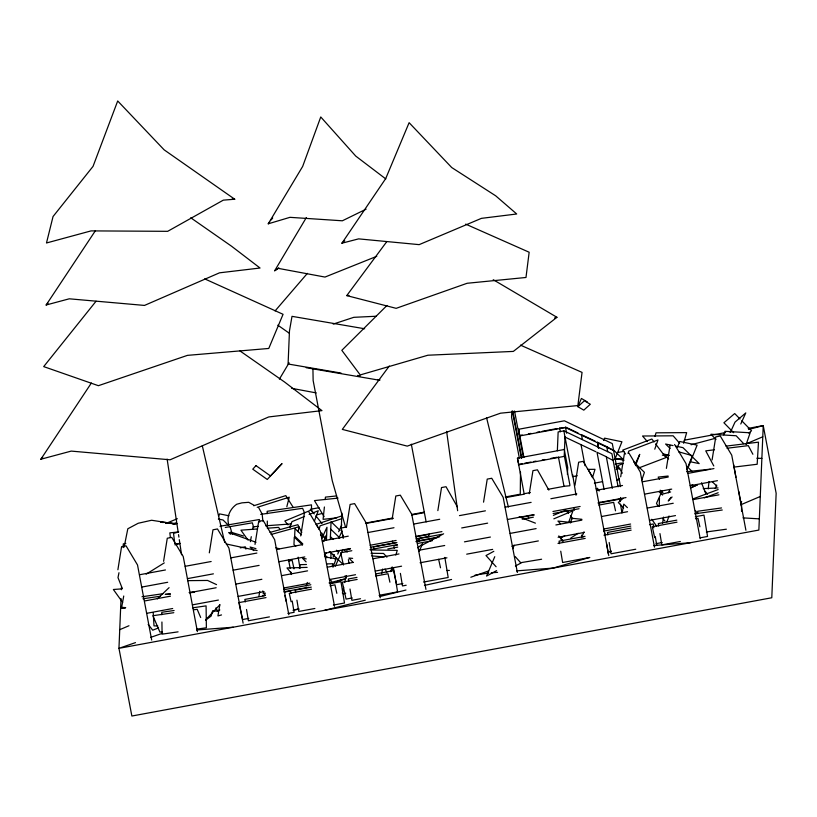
<?xml version="1.0" encoding="UTF-8"?>
<svg xmlns="http://www.w3.org/2000/svg" width="817" height="817" viewBox="0 0 817 817"><rect width="100%" height="100%" fill="white"/><g stroke="black" fill="none" stroke-linecap="round" stroke-linejoin="round"><path stroke-width="1.23" d="M697.698 513.679L697.718 511.238L721.534 507.939M741.54 511.258L741.581 505.161M520.5 472.052L520.276 494.183L505.294 496.981M659.268 506.428L659.452 498.013M121.028 598.647L118.955 648.33L131.864 716.029L771.789 597.758L776.15 493.284L763.241 425.596L748.178 428.384M121.406 589.731L121.508 587.188M123.163 547.594L123.316 543.867L125.828 543.407M326.422 540.17L326.637 535.196L324.022 540.895M330.334 539.138L331.069 521.736L340.127 530.478M330.824 558.205L331.038 553.232L329.22 551.485M332.917 566.835L333.019 564.343M333.438 554.396L333.336 556.877L334.378 554.6M343.222 538.189L341.271 527.996L341.894 513.066M343.15 537.729L343.252 535.247L342.211 537.525M511.82 411.196L511.565 417.262L519.367 458.133M563.158 449.707L517.457 458.153L524.126 493.723L530.366 492.58M613.404 449.36L612.311 443.621L564.373 420.806L518.662 429.262L519.714 435.941L565.425 427.495L613.363 450.31L606.765 446.838L607.674 451.678M518.55 463.893L518.509 464.842L564.22 456.386M519.714 435.941L518.662 429.262M557.357 450.78L558.144 431.938L563.944 430.865L611.892 453.68L612.985 459.409M563.944 430.865L565.007 437.544M565.037 436.605L564.251 455.447L569.857 484.808L569.817 485.758L564.036 486.289M567.407 474.483L567.703 467.447L564.2 449.095M572.656 474.667L576.005 495.235M620.491 499.922L620.593 497.471M735.954 477.261L733.717 464.934M708.257 488.913L709.003 481.509M324.4 506.989L323.083 519.336L336.747 517.886M325.186 499.585L325.442 497.114L336.624 495.929M262.87 521.134L262.165 514.097L258.826 507.929M117.893 569.745L121.57 546.685L126.063 545.858L137.522 564.976L151.696 640.068M163.594 561.299L167.281 538.24L171.774 537.412L183.233 556.53L197.397 631.623M209.305 552.854L212.982 529.794L217.485 528.967L228.934 548.084L243.109 623.177M255.016 544.408L258.693 521.348L263.186 520.511L274.645 539.628L288.82 614.731M300.727 535.952L304.404 512.892M346.428 527.506L350.115 504.446L354.609 503.619L366.067 522.737L380.232 597.83M392.14 519.061L395.816 496.001L400.32 495.173L411.768 514.291L425.943 589.384M437.851 510.615L441.527 487.555L446.021 486.718L457.438 506.989M483.552 502.159L487.238 479.109L491.732 478.272L503.19 497.39L517.365 572.492M529.263 493.713L532.95 470.653L537.443 469.826L548.85 490.098M574.974 485.267L578.65 462.208L583.154 461.38L594.602 480.498L608.777 555.591M620.685 476.822L624.362 453.762M666.386 468.376L670.073 445.316M712.097 459.92L715.774 436.87L720.277 436.033L731.736 455.151L745.901 530.243M298.144 531.704L298.94 526.781L271.132 534.471M219.814 604.835L217.925 615.926L221.519 614.925M258.948 596.236L259.786 591.304M662.516 523.299L663.618 517.079M250.39 541.661L251.289 536.687M252.637 529.232L253.086 526.751L258.111 526.373M290.055 527.68L290.729 523.952L265.637 525.811M123.735 596.012L121.447 608.44L125.195 608.165M622.36 511.789L623.779 504.12L627.405 507.633M118.986 572.707L117.995 577.599L122.182 588.23M124.133 547.073L127.82 528.773L138.196 523.258L151.615 520.255L175.451 523.963L165.739 522.819M342.384 593.122L343.671 587.26M344.703 582.562L346.245 575.525M381.651 573.697L382.683 569.01M286.828 506.703L289.259 497.196L257.212 507.337M299.257 568.213L300.176 564.67L306.477 564.486M332.315 566.11L332.928 563.74L326.626 563.924M212.481 611.269L211.184 616.018L205.629 620.164M319.09 529.406L320.08 525.821L341.394 518.826M655.009 436.37L656.031 432.816L686.658 432.622L683.615 443.263M390.72 571.634L392.18 566.896M395.806 555.07L397.266 550.341L371.02 549.964M306.171 585.983L307.335 582.439M641.774 480.222L644.419 472.338L633.563 461.768M723.75 434.848L724.965 431.305L750.149 432.796L746.105 444.611M628.007 453.384L628.814 451.066L657.981 439.944L654.774 449.207M570.317 522.992L572.043 518.274L581.908 519.316M666.917 521.9L669.072 516.007M740.784 503.823L741.652 501.464M289.769 527.516L291.955 521.654L304.547 516.426M314.351 521.256L318.283 510.707L309.132 514.516M569.02 521.338L573.003 510.768L553.834 518.836M333.03 566.978L336.206 558.746L325.237 557.01M218.629 516.242L219.569 513.893L228.964 515.782M603.63 440.506L604.57 438.157L621.931 441.783L614.905 459.379M677.405 447.359L679.744 441.497L697.115 445.112L688.21 467.416M686.678 469.734L692.469 455.692L678.661 451.801M494.765 556.694L486.554 576.067L496.603 570.634M512.78 548.707L514.23 545.286L511.993 546.502M715.192 488.556L716.683 485.053M577.885 406.682L584.39 400.79L590.303 404.252L583.798 410.154L577.885 406.682L581.418 398.461L587.331 401.923M581.51 537.617L584.053 531.836M662.189 490.772L656.48 503.415L658.267 506.244M668.429 492.774L669.981 489.322M419.111 551.475L422.634 543.703L417.895 547.86M730.49 432.091L735.014 422.113L745.788 412.912L740.774 423.992M321.745 538.638L326.963 527.251L326.657 534.706L323.522 541.538M324.512 556.203L326.075 552.792M338.657 531.704L341.792 524.871M338.871 538.035L341.996 531.203M335.113 559.788L336.155 557.511M337.727 554.089L339.29 550.678M335.327 566.11L342.629 550.168M635.034 464.546L639.721 454.354L635.514 465.639M376.77 256.313L324.992 277.065L278.178 268.354L274.675 270.744L306.344 217.567M279.373 379.159L289.106 362.809M366.087 209.172L342.354 220.794L289.964 217.332L268.252 223.807L302.668 166.423L320.754 116.964L355.742 156.088L385.777 178.923M190.77 217.792L231.579 246.244L260.031 268.017L219.507 272.827L144.497 305.425L69.261 298.808L46.15 304.996L95.323 230.823M239.984 350.932L284.561 382.009L321.949 410.624L268.701 416.946L170.11 459.797L71.222 451.096L40.85 459.236L91.371 383.02M341.915 243.2L385.716 178.566L409.113 122.683L451.719 167.536L495.694 195.814L516.712 213.993L481.427 218.353L419.152 244.64L358.632 238.87L341.915 243.2L344.733 240.76M465.67 224.124L529.161 252.239L525.985 277.474L467.13 283.274L396.153 308.336L346.755 295.601L386.584 241.893M389.3 366.016L342.313 429.395L407.244 446.123L500.515 413.188L577.874 405.559L582.051 372.399L520.439 345.121M670.951 497.339L668.235 500.984L672.095 497.012M268.252 223.807L269.733 221.856M271.224 219.906L272.704 217.955M96.049 301.228L43.699 366.608L98.387 385.695L187.461 355.364L268.762 348.461L283.06 314.3L204.699 278.873M275.104 310.899L307.376 273.368M205.547 619.96L219.875 604.764M386.952 305.476L341.823 350.33L360.236 374.932L427.904 355.221L513.342 351.412L556.939 317.292L493.233 279.7M157.364 598.83L169.088 587.648M46.15 304.996L47.999 303.27M40.85 459.236L42.698 457.51M623.065 498.36L618.326 502.516L623.647 507.939M748.832 433.051L751.528 430.753L741.785 420.796M274.675 270.744L278.801 267.874M564.721 535.666L560.472 538.454L563.066 541.211M570.695 538.137L578.14 533.256M146.151 574.177L164.288 562.882M212.798 610.789L217.669 611.259L219.814 609.942M493.825 551.312L486.003 555.54L496.103 566.753M515.394 566.038L520.98 563.025L515.088 556.479M422.563 544.939L443.641 533.787M119.731 629.682L128.963 625.751M746.605 443.662L762.772 436.789M740.651 504.835L760.28 496.481M553.364 515.364L565.773 510.145L567.335 512.075M165.902 523.472L177.34 518.713M173.02 524.126L176.441 522.706M338.769 580.928L341.547 579.815M158.549 627.895L152.718 630.193L148.173 624.362M623.34 463.474L617.846 465.649L622.34 473.176M337.227 581.459L345.499 578.885M639.108 467.845L665.947 457.612L655.561 443.907M692.714 499.003L718.153 489.557M704.295 497.87L718.174 492.722M690.385 485.584L692.755 484.716M470.827 577.231L488.648 570.92M135.479 642.622L118.955 648.33L758.87 530.059L763.241 425.596L748.556 429.497M150.818 637.321L162.614 633.236M333.213 324.094L353.812 317.323L376.474 316.23M342.088 515.823L316.036 524.381L318.834 528.63M253.75 505.754L285.797 495.623L293.221 507.388M343.334 593.939L345.754 593.213M589.435 557.48L553.18 568.081L516.528 570.879M607.562 552.18L611.187 551.128M174.92 544.868L180.097 543.387L176.288 543.795M554.569 317.956L556.939 317.292M270.018 532.388L297.817 524.708L301.81 532.408M670.624 491.946L662.27 494.203M691.08 444.754L715.539 438.259M333.265 581.898L344.263 579.039M597.973 502.945L600.434 502.312M316.925 514.771L321.857 513.546M324.645 610.319L365.301 600.178M380.089 596.492L405.957 590.037M424.442 585.421L451.576 579.457M263.033 593.745L265.494 593.183M240.259 547.88L245.253 546.798L245.937 549.116M365.444 523.125L392.916 517.988M411.645 514.496L424.135 512.157M522.226 435.001L519.735 435.461L523.932 457.489M528.466 433.847L530.958 433.388M537.188 432.244L539.68 431.774M542.182 431.315L557.143 428.547M518.529 464.362L522.267 463.678M524.759 463.208L530.999 462.065M533.491 461.595L535.983 461.135M542.222 459.991L544.714 459.522M550.944 458.378L557.184 457.224M310.276 509.318L319.059 507.694M617.683 452.495L623.963 451.341M684.186 440.21L725.598 432.55M729.356 431.856L731.869 431.396M615.262 464.117L621.441 462.973M616.008 467.222L618.479 466.762M577.251 475.77L572.574 476.638L565.017 437.075L595.879 451.76M616.192 469.264L619.899 468.58M547.819 489.352L564.026 486.35L558.43 456.989M341.271 527.996L346.214 527.077M365.985 523.421L393.161 518.407M411.686 514.976L424.043 512.698M505.58 497.624L524.106 494.203M594.398 483.153L602.578 481.642M616.641 479.62L618.98 479.191L613.465 449.871M616.641 480.1L618.959 479.671L619 478.721L620.512 486.646M139.503 574.76L165.442 569.96M185.214 566.304L211.154 561.514M230.915 557.858L256.865 553.068M276.626 549.412L302.566 544.612M322.337 540.966L348.277 536.166M368.048 532.51L393.988 527.721M413.749 524.065L439.699 519.275M459.46 515.619L485.4 510.829M505.172 507.173L531.111 502.373M550.883 498.727L576.822 493.928M596.584 490.271L622.534 485.482M642.295 481.826L668.235 477.036M688.006 473.38L713.946 468.58M141.739 587.076L167.679 582.286M187.45 578.63L213.39 573.84M233.151 570.184L259.101 565.395M278.863 561.739L304.802 556.939M324.574 553.293L350.513 548.493M415.986 536.391L441.936 531.601M461.697 527.945L487.637 523.146M507.408 519.5L533.348 514.7M598.82 502.598L626.006 497.573M644.531 494.152L671.707 489.128M690.242 485.707L717.418 480.682M350.411 548.891L346.704 549.575L347.123 552.088M370.172 545.245L396.122 540.446M415.884 536.789L429.476 534.277M520.817 517.427L534.41 514.914M552.935 511.493L580.121 506.469M598.647 503.047L619.654 499.167L620.072 501.669M288.452 561.044L292.159 560.36L294.028 568.816M351.831 550.719L340.709 552.772L343.385 564.853M370.356 547.288L396.306 542.498M416.067 538.842L429.66 536.33M522.237 519.244L533.358 517.192M553.119 513.536L579.059 508.746M598.83 505.09L613.649 502.353L615.528 510.809M396.919 542.611L373.451 546.951L373.869 549.463M416.69 538.954L441.966 534.287M369.927 549.688L397.103 544.663M416.2 541.13L439.679 536.789M397.532 545.082L393.825 545.766L394.243 548.268M416.067 541.651L437.064 537.77M387.83 548.953L397.716 547.124M417.487 543.468L432.305 540.731M144.507 600.985L170.447 596.185M190.218 592.539L216.158 587.74M235.919 584.084L261.869 579.294M281.63 575.638L307.57 570.848M327.341 567.192L353.281 562.392M373.052 558.746L398.992 553.946M418.753 550.29L444.703 545.501M464.464 541.845L490.404 537.055M510.176 533.399L536.115 528.609M555.887 524.953L581.827 520.153M601.588 516.507L627.538 511.708M647.299 508.051L673.239 503.262M693.01 499.606L718.95 494.816M146.743 613.312L172.683 608.512M192.455 604.856L218.394 600.066M238.155 596.41L264.105 591.62M283.867 587.964L309.806 583.164M329.578 579.519L355.518 574.719M375.289 571.073L401.576 566.181M420.101 562.75L446.94 557.827M466.701 554.171L492.641 549.381M512.412 545.725L538.352 540.925M558.113 537.28L584.063 532.48M649.535 520.378L675.475 515.588M603.426 529.069L630.612 524.044M283.632 589.782L310.817 584.758M603.61 531.121L630.795 526.097M356.968 577.394L348.318 578.987L348.736 581.5M375.493 573.973L394.029 570.542L397.583 591.886L379.057 595.317M262.819 595.705L265.29 595.256M283.816 591.825L308.52 587.26M585.013 536.35L559.073 541.14L559.492 543.652M264.606 595.767L244.845 599.423L245.263 601.935M284.377 592.121L290.556 590.977L290.975 593.489M311.297 587.137L295.243 590.109L295.662 592.621M329.833 583.716L340.955 581.663L344.508 603.007L333.387 605.06M630.959 528.109L607.491 532.449L607.909 534.951M649.495 524.677L653.202 523.993L653.825 527.762M676.803 520.143L658.277 523.564L658.696 526.077M695.338 516.712L703.978 515.118L707.542 536.463L700.128 537.831M357.152 579.447L342.323 582.184L346.071 599.096L352.239 597.952M375.677 576.016L388.034 573.738L389.903 582.194M558.011 543.417L585.197 538.403M266.025 597.595L238.85 602.619L242.588 619.531L248.766 618.387M311.481 589.19L289.249 593.295L291.118 601.761M330.017 585.769L334.95 584.849L336.829 593.305M603.967 535.176L631.143 530.151M676.987 522.186L652.283 526.761L654.683 537.627M695.512 518.764L697.984 518.305L699.863 526.771M402.842 583.552L396.674 584.696L392.926 567.774M406.182 585.248L402.485 585.932L400.391 573.381M423.482 582.051L448.186 577.486L444.836 557.398M475.055 575.117L488.729 573.003M294.6 609.758L298.307 609.073M292.986 610.217L299.165 609.073M607.705 552.098L611.412 551.414M656.02 543.673L662.199 542.529M360.522 598.738L351.882 600.342L349.993 589.037M589.803 557.47L562.627 562.494L560.738 551.189M269.406 616.886L248.399 620.767L246.52 609.472M287.931 613.465L294.11 612.321L292.231 601.026M314.862 608.491L298.797 611.453L296.918 600.158M635.749 549.228L611.045 553.793L609.165 542.488M654.284 545.797L656.756 545.337L655.285 536.555M680.357 541.487L661.831 544.908L659.952 533.613M219.987 526.281L259.357 519.52L259.653 522.063M225.267 527.465L252.341 522.819L253.73 527.598M520.358 562.75L541.62 559.226M260.735 514.373L302.607 508.307L304.588 512.984M141.984 596.757L162.91 593.724M142.955 598.769L160.183 596.267M174.103 610.493L161.797 612.28L161.837 614.711M192.557 607.828L206.088 605.877L206.374 627.762L196.54 629.182M173.807 612.689L152.891 615.712L159.907 632.092L162.369 631.735M193.496 609.839L197.183 609.308L200.686 617.499M178.086 631.847L162.093 634.155L161.929 622.003M694.695 513.822L722.269 510.012M706.327 531.969L726.374 529.202M725.945 446.133L758.482 442.16L757.175 464.26L734.657 467.007M714.497 449.779L705.745 450.851L713.772 465.935M727.018 448.247L748.29 445.643L752.886 454.262M559.635 428.159L565.425 427.495M686.535 471.726L710.249 469.172M668.143 476.025L658.165 477.097L659.442 479.242M338.054 498.104L314.453 500.596L324.114 516.64M234.734 199.225L223.307 200.145L167.679 231.323L91.065 230.894L46.487 242.986L53.044 216.536L93.046 166.362L117.699 100.971L164.135 149.838L234.734 199.225L232.324 198.572M614.425 459.266L623.269 458.592M653.661 545.531L690.314 542.733M491.252 572.809L497.573 572.329M196.57 630.009L233.223 627.211M189.238 592.58L194.283 592.202M346.755 295.601L349.002 295.437M257.243 528.967L240.933 530.182L248.021 540.108M267.282 528.221L278.577 527.384L279.996 529.365M122.111 588.853L113.369 589.496L122.642 602.395M189.35 592.693L194.426 592.335M703.233 488.617L718.041 487.933M446.807 570.501L449.35 570.419M307.131 567.376L286.981 567.948L291.608 573.524M329.057 582.929L332.836 582.817L329.751 579.1M187.573 580.652L207.589 580.448L216.536 584.615M662.373 455.212L668.755 455.171M587.974 469.377L595.011 469.326L592.509 477.577L588.689 470.367M157.752 625.934L154.005 625.893L153.208 612.668M371.061 553.272L383.551 553.456L386.89 557.163M391.506 569.153L394.008 569.183M756.838 458.204L761.863 458.429M743 517.876L759.34 518.866M120.671 607.297L125.695 607.603M371.684 555.897L384.143 556.908M352.638 558.358L348.9 558.062L353.138 562.453M161.041 522.094L177.085 523.687M571.502 522.502L557.94 521.072L560.523 523.717M160.878 522.257L163.308 522.543M306.222 558.899L302.566 558.317L306.099 561.861M364.658 328.761L292.006 316.342L289.473 330.844L288.095 364.004L341.036 373.063M306.171 367.701L378.904 380.14M291.669 388.33L316.281 392.916M218.353 519.04L223.061 519.99L228.443 525.311M357.632 375.401L360.123 375.912M377.525 379.517L380.007 380.028M673.055 445.582L665.61 444.029L670.114 448.462M675.536 446.092L682.971 447.645L699.178 463.607L690.498 461.799M615.313 458.46L623.994 460.277L613.199 449.636M226.227 543.979L257.13 550.576M275.88 547.819L279.394 548.779M255.946 548.626L250.104 547.022L253.76 550.587M669.184 455.498L663.435 453.874L668.633 458.94M230.67 532.092L243.517 536.034M256.017 542.274L228.77 532.521L230.445 534.267M519.173 516.844L535.411 523.156M578.028 433.01L565.435 427.015L566.62 433.204M595.154 441.16L581.459 434.644L582.398 439.587M598.595 448.359L597.441 442.242L607.746 447.144M606.173 456.662L597.023 452.301L604.059 489.373M612.944 460.359L606.347 456.897L612.28 488.372M254.026 505.253L248.715 502.312L241.944 502.853L236.695 504.252C230.006 508.828 226.095 517.284 228.954 525.178M277.831 325.166L289.249 333.203M660.228 490.2L662.944 492.794M658.972 491.62L662.577 495.071M712.444 481.887L716.846 486.125M330.752 529.191L339.811 537.943M330.436 536.657L333.162 539.281M344.028 549.78L345.846 551.526M320.489 534.788L323.215 537.412M336.471 550.239L338.289 551.996M329.813 551.577L343.406 564.7M324.38 554.569L327.096 557.194M324.972 556.101L326.78 557.848M301.33 534.747L294.988 528.63L294.671 536.085L302.831 543.959M302.433 544.98L294.283 537.106L293.967 544.561L295.785 546.318M687.924 467.365L692.265 471.583M596.185 488.75L597.666 490.22M740.008 418.988L734.697 413.555L723.913 422.757L733.656 432.714M663.159 519.071L664.885 520.837M743.644 443.651L736.158 435.747L710.984 434.246L715.968 439.526M581.428 535.125L583.164 536.963M679.611 443.243L673.157 435.808L642.53 436.012L647.37 441.588M558.808 535.901L562.842 540.834M570.45 515.925L572.788 518.815M314.29 513.913L311.185 510.053L284.847 521.001L287.952 524.861M315.842 515.844L322.041 523.554M705.153 491.283L707.512 494.244M654.07 441.956L651.854 439.015L622.687 450.147L625.648 454.058M695.39 510.554L697.585 513.505M651.731 519.275L656.664 526.23M321.643 532.878L325.135 538.189M597.431 488.249L599.167 491.017M674.566 444.479L686.025 463.607L700.2 538.699M628.855 452.935L640.314 472.052L654.488 547.145M308.897 512.065L320.356 531.183L334.531 606.275M385.001 569.02L386.901 572.268M344.999 575.903L346.265 578.068M262.778 590.926L265.106 595.317M215.943 607.868L217.669 611.259M701.497 482.786L705.817 493.774M230.159 526.955L232.324 534.42M345.468 526.863L332.253 480.702L313.136 380.477L312.921 368.518M486.615 417.885L508.378 507.051M202.31 445.806L224.706 542.478M567.948 510.799L568.479 513.219M438.637 559.328L440.506 567.784M284.827 595.379L286.164 601.414M288.503 559.645L290.178 568.326M290.893 572.043L291.373 574.525M738.711 491.16L740.968 502.986M597.441 442.242L598.616 448.421M581.04 444.703L585.033 465.7M559.635 428.088L560.339 431.764M514.526 411.012L523.248 456.744M512.79 411.063L521.757 458.031M512.392 411.247L521.379 458.327M517.457 458.153L518.325 462.749M411.319 444.182L426.147 521.9M428.537 534.43L429.017 536.943M613.046 459.93L618.101 486.809M620.481 504.181L621.951 512.974M604.774 532.694L605.193 535.206M606.663 543.999L608.338 554.038M573.942 507.612L574.361 510.125M528.231 516.058L528.65 518.57M419.162 538.505L419.57 541.017M418.488 538.628L418.907 541.14M392.415 541.13L392.834 543.642M348.379 559.625L349.002 563.393M298.154 557.163L300.043 568.469M167.138 459.113L178.157 532.102M178.535 534.624L178.913 537.137M179.291 539.659L181.578 554.753M446.623 431.376L457.643 510.717M174.787 543.724L173.541 533.399L178.719 531.918L169.834 532.868L170.385 537.453M311.563 510.942L311.471 504.865L267.149 511.299L267.179 513.73M267.292 521.021L267.373 525.882M255.966 465.619L252.77 469.183L267.261 479.467L282.039 463.607L270.458 475.902L255.966 465.619M697.228 484.941L690.488 487.933L697.228 484.941M170.293 594L165.238 594.378L170.314 594.02"/></g></svg>
